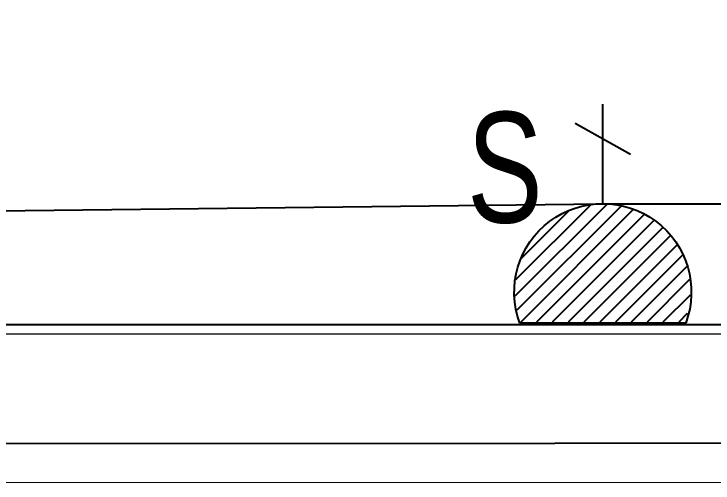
# Model space of a CAD drawing. Header units: inches. Extents: x 0 to 46333, y 12439 to 30520.
# Drawn here: x 13226 to 14399, y 15370 to 16158 of the extents above; entities that cross this region are included whole.
import ezdxf
from ezdxf.enums import TextEntityAlignment as Align

# ---------------------------------------------------------------- set-up
doc = ezdxf.new("R2010")
doc.units = ezdxf.units.IN
doc.header["$MEASUREMENT"] = 0
doc.layers.add('DLX_FL1_CONT', color=7, linetype='Continuous', true_color=0x969696)
for name, color, linetype in [('E-PW-SYM', 7, 'Continuous'), ('E-PW-TXT', 2, 'Continuous'), ('Socket', 170, 'Continuous'), ('v.p', 7, 'Continuous'), ('veportes', 5, 'Continuous')]:
    doc.layers.add(name, color=color, linetype=linetype)
doc.layers.add('WALL', color=7, linetype='Continuous', lineweight=0)
doc.styles.add('EN-SCL', font='swisscl.ttf')

# ---------------------------------------------------------------- blocks, each defined once
blk = doc.blocks.new('first floor civil')
at = {"layer": 'WALL', "color": 9}
for p, q in [((594507.3, 121516.5), (598215.2, 121515.7)), ((598215.2, 121265.6), (594459.3, 121267.1))]:
    blk.add_line(p, q, dxfattribs=at)
blk = doc.blocks.new('E-S03')
at = {"layer": 'E-PW-SYM', "color": 4}
blk.add_line((0, 270), (0, 495), dxfattribs=at)
at = {"layer": 'E-PW-SYM', "color": 0}
for p, q in [((-62.8, 381.3), (62.8, 451)), ((-187.4, 0), (187.4, 0))]:
    blk.add_line(p, q, dxfattribs=at)
blk.add_arc((0, 69.9), 200.1, 339.5371, 200.4629, dxfattribs=at)
at = {"layer": 'E-PW-TXT', "style": 'EN-SCL'}
for tag, p in [('SOCKET3 ABB.', (185, 727.1)), ('SOCKET3', (534.2, 202.6))]:
    blk.add_attdef(tag, text='', height=250, dxfattribs=at).set_placement(p, align=Align.MIDDLE_CENTER)
blk = doc.blocks.new('SW-S-WP')
at = {"layer": 'veportes', "linetype": 'Continuous'}
h = blk.add_hatch(dxfattribs=at)
h.set_pattern_fill('ANSI31', color=1, scale=125, style=0)
h.set_pattern_definition([(45, (27655.371, -14616.151), (-11.04854346, 11.04854346), [])])
edge = h.paths.add_edge_path()
edge.add_arc((560450.62, 114616.2), 122.54, 339.53713, 560.46287)
edge.add_line((560335.82, 114573.36), (560565.42, 114573.36))
at = {"layer": 'E-PW-SYM', "color": 4}
ref = blk.add_blockref('E-S03', (560450.62, 114571.69), dxfattribs=dict(at, xscale=-0.6186868656768638, yscale=0.6186868694394434, zscale=0.6186868686868686))
ref.add_attrib('SOCKET3 ABB.', 'S', dxfattribs={"layer": 'E-PW-TXT', "height": 154.67, "style": 'EN-SCL'}).set_placement((560313.73, 114789.62), align=Align.MIDDLE_CENTER)

msp = doc.modelspace()

# ---------------------------------------------------------------- linework, layer by layer
at = {"layer": 'DLX_FL1_CONT'}
for points in [[(11727.3, 15636.7, 0), (15486.1, 15636.6, 0)], [(3007.1, 15436.4, 0), (19695.9, 15437.9, 0)]]:
    msp.add_polyline3d(points, dxfattribs=at)
at = {"layer": 'Socket'}
msp.add_lwpolyline([(12159.8, 17239.3), (12159.8, 15968), (12159.8, 15821.3), (12661.8, 15821.3), (14213.8, 15839.6), (15461.1, 15839.6), (15461.1, 19227.5), (14964.6, 19227.5)], dxfattribs=at)

# ---------------------------------------------------------------- block references
at = {"layer": 'v.p', "color": 1, "linetype": 'Continuous'}
msp.add_blockref('first floor civil', (-582715.1, -105895.1), dxfattribs=at)
at = {"layer": 'veportes', "color": 1, "linetype": 'Continuous', "xscale": 1.2, "yscale": 1.2, "zscale": 1.2}
msp.add_blockref('SW-S-WP', (-658327, -121846.8), dxfattribs=at)

doc.saveas('drawing.dxf')
